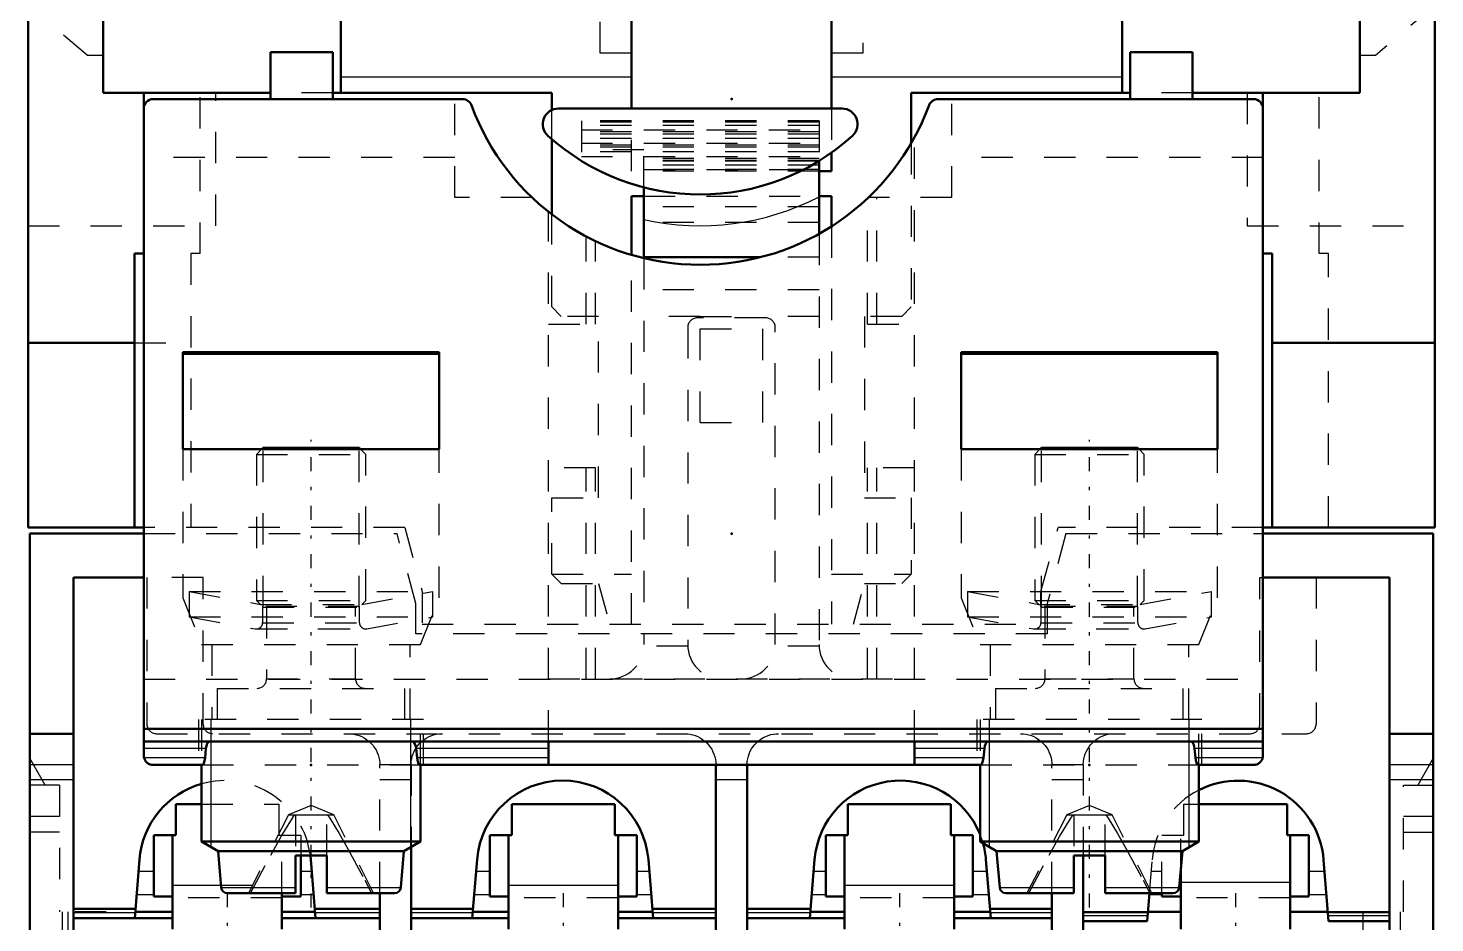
# Model space of a CAD drawing. Header units: millimetres. Extents: x -22.5 to 22.5, y -71.5 to 5.5.
# Drawn here: x -22.5 to 22.5, y -50.8 to -22.18 of the extents above; entities that cross this region are included whole.
import ezdxf

# ---------------------------------------------------------------- set-up
doc = ezdxf.new("R2010")
doc.units = ezdxf.units.MM
doc.linetypes.add('Center', pattern=[1.5, 0.45, -0.5, 0.05, -0.5])
doc.linetypes.add('Dashed', pattern=[2, 1, -1])
for name, color, linetype, lineweight in [('2d ConnectionPoints', 7, 'Continuous', 50), ('AM_0', 7, 'Continuous', 50), ('AM_4', 3, 'Continuous', 25), ('AM_5', 3, 'Continuous', 25), ('AM_7', 7, 'Center', 25), ('AM_9', 6, 'Dashed', 25)]:
    doc.layers.add(name, color=color, linetype=linetype, lineweight=lineweight)

# ---------------------------------------------------------------- blocks, each defined once
blk = doc.blocks.new('1_abb_NF_7_1_0_in_5caqi2djo3h3klgu4cbqgl9la________4')
at = {"layer": 'AM_0'}
for p, q in [((-14.986, -35.6), (-15.036, -35.65)), ((-14.986, -35.6), (-11.915, -35.6)), ((-11.864, -35.65), (-11.915, -35.6)), ((-16.95, -45.75), (-16.95, -48.2)), ((-9.95, -48.2), (-9.95, -45.75)), ((-16.95, -48.2), (-16.423, -48.504)), ((-16.95, -48.2), (-9.95, -48.2)), ((-16.423, -48.504), (-16.321, -49.667)), ((-16.423, -48.504), (-10.477, -48.504)), ((-10.579, -49.667), (-10.477, -48.504)), ((-10.477, -48.504), (-9.95, -48.2)), ((-13.95, -48.65), (-13.95, -49.85)), ((-12.95, -48.65), (-13.95, -48.65)), ((-12.95, -49.85), (-12.95, -48.65)), ((-16.122, -49.85), (-13.95, -49.85)), ((-12.95, -49.85), (-10.778, -49.85))]:
    blk.add_line(p, q, dxfattribs=at)
for centre, start, end in [((-16.122, -49.65), 185, 270), ((-10.778, -49.65), 270, 355)]:
    blk.add_arc(centre, 0.2, start, end, dxfattribs=at)
at = {"layer": 'AM_4'}
for p, q in [((-16.321, -49.667), (-13.95, -49.667)), ((-12.95, -49.667), (-10.579, -49.667))]:
    blk.add_line(p, q, dxfattribs=at)
at = {"layer": 'AM_5'}
for p, q in [((-14.986, -35.65), (-14.986, -35.6)), ((-11.915, -35.65), (-11.915, -35.6)), ((-16.643, -48.377), (-16.643, -45)), ((-10.257, -48.377), (-10.257, -45))]:
    blk.add_line(p, q, dxfattribs=at)
at = {"layer": 'AM_5', "linetype": 'Dashed'}
for p, q in [((-14.986, -40.7), (-14.986, -35.65)), ((-11.915, -40.7), (-11.915, -35.65)), ((-16.643, -45), (-16.643, -44.3)), ((-10.257, -45), (-10.257, -44.3))]:
    blk.add_line(p, q, dxfattribs=at)
at = {"layer": 'AM_7'}
blk.add_line((-13.45, -50.307), (-13.45, -35.345), dxfattribs=at)
at = {"layer": 'AM_9'}
for p, q in [((-15.036, -35.65), (-15.2, -35.815)), ((-15.2, -35.815), (-11.7, -35.815)), ((-15.2, -35.815), (-15.2, -40.486)), ((-11.7, -35.815), (-11.864, -35.65)), ((-11.7, -40.486), (-11.7, -35.815)), ((-17.35, -40.2), (-15.072, -40.613)), ((-17.35, -40.2), (-9.55, -40.2)), ((-17.35, -40.2), (-17.35, -41.013)), ((-15.2, -40.486), (-11.7, -40.486)), ((-15.2, -40.486), (-15.072, -40.613)), ((-11.828, -40.613), (-9.55, -40.2)), ((-11.828, -40.613), (-11.7, -40.486)), ((-9.55, -41.013), (-9.55, -40.2)), ((-15.072, -40.613), (-11.828, -40.613)), ((-15, -40.685), (-15, -41.2)), ((-15, -40.685), (-14.986, -40.7)), ((-11.9, -40.685), (-15, -40.685)), ((-14.986, -40.7), (-11.915, -40.7)), ((-14.875, -40.7), (-14.875, -43)), ((-12.025, -43), (-12.025, -40.7)), ((-11.915, -40.7), (-11.9, -40.685)), ((-11.9, -41.2), (-11.9, -40.685)), ((-17.35, -41.013), (-15.236, -41.397)), ((-17.35, -41.013), (-9.55, -41.013)), ((-15.236, -41.397), (-11.664, -41.397)), ((-15.2, -41.4), (-11.7, -41.4)), ((-15, -41.2), (-11.9, -41.2)), ((-11.664, -41.397), (-9.55, -41.013)), ((-14.875, -43), (-12.025, -43)), ((-16.45, -43.3), (-10.45, -43.3)), ((-16.45, -43.3), (-16.45, -44.3)), ((-10.45, -44.3), (-10.45, -43.3)), ((-16.95, -44.3), (-16.95, -45.75)), ((-9.95, -45.75), (-9.95, -44.3)), ((-13.45, -47.05), (-14.175, -47.35)), ((-12.725, -47.35), (-13.45, -47.05)), ((-14.175, -47.35), (-15.45, -49.85)), ((-14.175, -47.35), (-13.975, -47.35)), ((-13.975, -47.35), (-13.95, -47.343)), ((-13.95, -47.343), (-13.95, -48.65)), ((-13.95, -47.35), (-12.95, -47.35)), ((-12.95, -47.343), (-12.925, -47.35)), ((-12.95, -48.65), (-12.95, -47.343)), ((-12.925, -47.35), (-12.725, -47.35)), ((-11.45, -49.85), (-12.725, -47.35))]:
    blk.add_line(p, q, dxfattribs=at)
for points in [[(-15.387, -49.85), (-14.738, -48.637), (-14.403, -48.036), (-14.043, -47.449), (-13.975, -47.35)], [(-12.925, -47.35), (-12.852, -47.456), (-12.553, -47.94), (-12.273, -48.435), (-11.731, -49.438), (-11.513, -49.85)]]:
    blk.add_lwpolyline(points, dxfattribs=at)
for centre, radius, start, end in [((-15.2, -41.2), 0.2, 259.7135, 0), ((-11.7, -41.2), 0.2, 180, 280.2865), ((-15.175, -43), 0.3, 270, 360), ((-11.725, -43), 0.3, 180, 270)]:
    blk.add_arc(centre, radius, start, end, dxfattribs=at)
blk = doc.blocks.new('2_abb_NF_7_2_0_in_5caqi2djo3h3klgu4cbqgl9la________4')
at = {"layer": 'AM_0'}
for p, q in [((9.915, -35.6), (9.865, -35.65)), ((9.915, -35.6), (12.986, -35.6)), ((13.036, -35.65), (12.986, -35.6)), ((7.95, -45.75), (7.95, -48.2)), ((14.95, -48.2), (14.95, -45.75)), ((7.95, -48.2), (14.95, -48.2)), ((7.95, -48.2), (8.477, -48.504)), ((8.477, -48.504), (8.579, -49.667)), ((8.477, -48.504), (14.423, -48.504)), ((14.321, -49.667), (14.423, -48.504)), ((14.423, -48.504), (14.95, -48.2)), ((10.95, -48.65), (10.95, -49.85)), ((11.95, -48.65), (10.95, -48.65)), ((11.95, -49.85), (11.95, -48.65)), ((8.778, -49.85), (10.95, -49.85)), ((11.95, -49.85), (14.122, -49.85))]:
    blk.add_line(p, q, dxfattribs=at)
for centre, start, end in [((8.778, -49.65), 185, 270), ((14.122, -49.65), 270, 355)]:
    blk.add_arc(centre, 0.2, start, end, dxfattribs=at)
at = {"layer": 'AM_4'}
for p, q in [((8.579, -49.667), (10.95, -49.667)), ((11.95, -49.667), (14.321, -49.667))]:
    blk.add_line(p, q, dxfattribs=at)
at = {"layer": 'AM_5'}
for p, q in [((9.915, -35.65), (9.915, -35.6)), ((12.986, -35.65), (12.986, -35.6)), ((8.256, -48.377), (8.256, -45)), ((14.643, -48.377), (14.643, -45))]:
    blk.add_line(p, q, dxfattribs=at)
at = {"layer": 'AM_5', "linetype": 'Dashed'}
for p, q in [((9.915, -40.7), (9.915, -35.65)), ((12.986, -40.7), (12.986, -35.65)), ((8.256, -45), (8.256, -44.3)), ((14.643, -45), (14.643, -44.3))]:
    blk.add_line(p, q, dxfattribs=at)
at = {"layer": 'AM_7'}
blk.add_line((11.45, -50.307), (11.45, -35.345), dxfattribs=at)
at = {"layer": 'AM_9'}
for p, q in [((9.865, -35.65), (9.7, -35.815)), ((9.7, -35.815), (9.7, -40.486)), ((9.7, -35.815), (13.2, -35.815)), ((13.2, -35.815), (13.036, -35.65)), ((13.2, -40.486), (13.2, -35.815)), ((7.55, -40.2), (7.55, -41.013)), ((7.55, -40.2), (15.35, -40.2)), ((7.55, -40.2), (9.828, -40.613)), ((9.7, -40.486), (13.2, -40.486)), ((9.7, -40.486), (9.828, -40.613)), ((13.072, -40.613), (15.35, -40.2)), ((13.072, -40.613), (13.2, -40.486)), ((15.35, -41.013), (15.35, -40.2)), ((9.828, -40.613), (13.072, -40.613)), ((9.9, -40.685), (9.915, -40.7)), ((9.9, -40.685), (9.9, -41.2)), ((13, -40.685), (9.9, -40.685)), ((9.915, -40.7), (12.986, -40.7)), ((10.025, -40.7), (10.025, -43)), ((12.875, -43), (12.875, -40.7)), ((12.986, -40.7), (13, -40.685)), ((13, -41.2), (13, -40.685)), ((7.55, -41.013), (9.664, -41.397)), ((7.55, -41.013), (15.35, -41.013)), ((9.664, -41.397), (13.236, -41.397)), ((9.7, -41.4), (13.2, -41.4)), ((9.9, -41.2), (13, -41.2)), ((13.236, -41.397), (15.35, -41.013)), ((10.025, -43), (12.875, -43)), ((8.45, -43.3), (14.45, -43.3)), ((8.45, -43.3), (8.45, -44.3)), ((14.45, -44.3), (14.45, -43.3)), ((7.95, -44.3), (7.95, -45.75)), ((14.95, -45.75), (14.95, -44.3)), ((11.45, -47.05), (10.725, -47.35)), ((12.175, -47.35), (11.45, -47.05)), ((10.725, -47.35), (9.45, -49.85)), ((10.725, -47.35), (10.925, -47.35)), ((10.925, -47.35), (10.95, -47.343)), ((10.95, -47.343), (10.95, -48.65)), ((10.95, -47.35), (11.95, -47.35)), ((11.95, -47.343), (11.975, -47.35)), ((11.95, -48.65), (11.95, -47.343)), ((11.975, -47.35), (12.175, -47.35)), ((13.45, -49.85), (12.175, -47.35))]:
    blk.add_line(p, q, dxfattribs=at)
for points in [[(9.513, -49.85), (10.162, -48.637), (10.497, -48.036), (10.857, -47.449), (10.925, -47.35)], [(11.975, -47.35), (12.048, -47.456), (12.347, -47.94), (12.627, -48.435), (13.169, -49.438), (13.387, -49.85)]]:
    blk.add_lwpolyline(points, dxfattribs=at)
for centre, radius, start, end in [((9.7, -41.2), 0.2, 259.7135, 0), ((13.2, -41.2), 0.2, 180, 280.2865), ((9.725, -43), 0.3, 270, 360), ((13.175, -43), 0.3, 180, 270)]:
    blk.add_arc(centre, radius, start, end, dxfattribs=at)
blk = doc.blocks.new('3_abb_NF_2_3_0_in_5caqi2djo3h3klgu4cbqgl9la________4')
at = {"layer": 'AM_0'}
for p, q in [((-12.75, -22.95), (-14.75, -22.95)), ((-14.75, -22.95), (-14.75, -24.45)), ((-12.75, -24.45), (-12.75, -22.95)), ((12.75, -22.95), (12.75, -24.45)), ((14.75, -22.95), (12.75, -22.95)), ((14.75, -22.95), (14.75, -24.45)), ((-18.8, -24.75), (-18.8, -45.45)), ((-8.601, -24.45), (-18.5, -24.45)), ((3.535, -24.75), (-5.535, -24.75)), ((16.7, -24.45), (6.601, -24.45)), ((17, -45.45), (17, -24.75)), ((2.8, -26.424), (2.8, -28.762)), ((-2.8, -29.539), (-2.8, -27.273)), ((0.928, -29.508), (-2.8, -29.508)), ((-17.55, -32.55), (-17.55, -35.65)), ((-9.35, -32.55), (-17.55, -32.55)), ((-9.35, -32.6), (-17.55, -32.6)), ((-9.35, -35.65), (-9.35, -32.55)), ((7.35, -32.55), (7.35, -35.65)), ((15.55, -32.55), (7.35, -32.55)), ((15.55, -32.6), (7.35, -32.6)), ((15.55, -35.65), (15.55, -32.55)), ((-17.55, -35.65), (-9.35, -35.65)), ((7.35, -35.65), (15.55, -35.65)), ((-18.8, -44.598), (17, -44.598)), ((17, -45), (-18.8, -45)), ((-5.85, -45), (-5.85, -45.75)), ((5.85, -45.75), (5.85, -45)), ((-16.841, -45.527), (-16.811, -45.223)), ((-10.089, -45.223), (-10.059, -45.527)), ((8.059, -45.527), (8.089, -45.223)), ((14.811, -45.223), (14.841, -45.527)), ((-16.931, -45.75), (-18.5, -45.75)), ((7.969, -45.75), (-9.969, -45.75)), ((16.7, -45.75), (14.931, -45.75))]:
    blk.add_line(p, q, dxfattribs=at)
for points in [[(-16.811, -45.223), (-16.795, -45.134), (-16.769, -45.064), (-16.732, -45.018), (-16.685, -45)], [(-10.215, -45), (-10.166, -45.019), (-10.125, -45.077), (-10.098, -45.162), (-10.089, -45.223)], [(8.089, -45.223), (8.105, -45.134), (8.131, -45.064), (8.168, -45.018), (8.215, -45)], [(14.685, -45), (14.734, -45.019), (14.775, -45.077), (14.802, -45.162), (14.811, -45.223)], [(-18.8, -45.45), (-18.799, -45.476), (-18.795, -45.502), (-18.79, -45.527)], [(16.99, -45.527), (16.995, -45.502), (16.999, -45.476), (17, -45.45)], [(-18.5, -45.75), (-18.526, -45.749), (-18.552, -45.745), (-18.578, -45.74), (-18.603, -45.732), (-18.627, -45.722), (-18.65, -45.71), (-18.672, -45.696), (-18.693, -45.68), (-18.712, -45.662), (-18.73, -45.643), (-18.746, -45.622), (-18.76, -45.6), (-18.772, -45.577), (-18.782, -45.553), (-18.79, -45.528), (-18.79, -45.527)], [(-16.841, -45.527), (-16.855, -45.618), (-16.877, -45.688), (-16.905, -45.735), (-16.931, -45.75)], [(-9.969, -45.75), (-9.998, -45.732), (-10.026, -45.68), (-10.049, -45.599), (-10.059, -45.527)], [(8.059, -45.527), (8.045, -45.618), (8.023, -45.688), (7.995, -45.735), (7.969, -45.75)], [(14.931, -45.75), (14.902, -45.732), (14.874, -45.68), (14.851, -45.599), (14.841, -45.527)], [(16.99, -45.527), (16.982, -45.552), (16.972, -45.576), (16.96, -45.6), (16.946, -45.622), (16.93, -45.643), (16.912, -45.662), (16.893, -45.68), (16.872, -45.696), (16.85, -45.71), (16.827, -45.722), (16.803, -45.732), (16.778, -45.74), (16.752, -45.745), (16.726, -45.749), (16.7, -45.75), (16.7, -45.75)]]:
    blk.add_lwpolyline(points, dxfattribs=at)
for centre, radius, start, end in [((-18.5, -24.75), 0.3, 90, 180), ((-8.601, -24.75), 0.3, 20.2233, 90), ((-1, -21.95), 7.8, 200.2233, 339.7767), ((-5.535, -25.25), 0.5, 90, 227.7946), ((3.535, -25.25), 0.5, 312.2054, 90), ((6.601, -24.75), 0.3, 90, 159.7767), ((16.7, -24.75), 0.3, 0, 90), ((-1, -20.25), 7.25, 227.7946, 312.2054)]:
    blk.add_arc(centre, radius, start, end, dxfattribs=at)
at = {"layer": 'AM_4'}
for p, q in [((-16.811, -45.223), (-18.8, -45.223)), ((-5.85, -45.223), (-10.089, -45.223)), ((8.089, -45.223), (5.85, -45.223)), ((17, -45.223), (14.811, -45.223)), ((-16.841, -45.527), (-18.79, -45.527)), ((-5.85, -45.527), (-10.059, -45.527)), ((8.059, -45.527), (5.85, -45.527)), ((16.99, -45.527), (14.841, -45.527))]:
    blk.add_line(p, q, dxfattribs=at)
blk.add_arc((-1, -20.25), 8.25, 257.3977, 297.4262, dxfattribs=at)
at = {"layer": 'AM_9'}
for p, q in [((-8.85, -27.6), (-8.85, -24.45)), ((7.05, -27.6), (7.05, -24.45)), ((2.8, -25.147), (-4.803, -25.147)), ((-4.803, -25.147), (-4.803, -26.422)), ((2.8, -25.185), (-4.803, -25.185)), ((2.8, -25.147), (2.8, -26.424)), ((2.8, -25.291), (-4.803, -25.291)), ((-4.803, -25.435), (2.8, -25.435)), ((2.8, -25.502), (-4.803, -25.502)), ((2.8, -25.569), (-4.803, -25.569)), ((2.8, -25.714), (-4.803, -25.714)), ((-4.803, -25.858), (2.8, -25.858)), ((2.8, -25.925), (-4.803, -25.925)), ((2.8, -25.992), (-4.803, -25.992)), ((-2.8, -26.073), (-4.803, -26.073)), ((-2.8, -27.273), (-2.8, -26.073)), ((5.85, -45), (5.85, -25.681)), ((-8.85, -26.316), (-18.8, -26.316)), ((2.8, -26.136), (-4.803, -26.136)), ((-4.803, -26.281), (2.8, -26.281)), ((2.8, -26.348), (-2.8, -26.348)), ((2.8, -26.415), (-2.8, -26.415)), ((2.8, -26.438), (-2.8, -26.438)), ((17, -26.316), (7.05, -26.316)), ((2.8, -26.559), (-2.8, -26.559)), ((-2.8, -26.703), (2.8, -26.703)), ((2.8, -26.705), (-2.8, -26.705)), ((-6.377, -27.6), (-8.85, -27.6)), ((2.8, -27.9), (-2.8, -27.9)), ((4.35, -31.65), (4.35, -27.626)), ((7.05, -27.6), (4.377, -27.6)), ((4.65, -31.65), (4.65, -27.6)), ((-5.85, -45), (-5.85, -28.059)), ((2.8, -28.4), (-2.8, -28.4)), ((2.8, -28.762), (2.8, -41.9)), ((-4.65, -31.65), (-4.65, -28.843)), ((-4.35, -31.65), (-4.35, -28.994)), ((-2.8, -29.539), (-2.8, -41.9)), ((2.8, -29.508), (0.928, -29.508)), ((2.8, -30.547), (-2.8, -30.547)), ((-1, -31.4), (-2.8, -31.4)), ((1.1, -31.45), (-1.1, -31.45)), ((2.8, -31.4), (1, -31.4)), ((-5.85, -31.65), (-4.35, -31.65)), ((-1.4, -31.75), (-1.4, -41.9)), ((1.4, -41.9), (1.4, -31.75)), ((4.35, -31.65), (5.85, -31.65)), ((-17.55, -35.65), (-17.55, -40.4)), ((-9.35, -40.4), (-9.35, -35.65)), ((7.35, -35.65), (7.35, -40.4)), ((15.55, -40.4), (15.55, -35.65)), ((-4.35, -36.25), (-5.85, -36.25)), ((-4.65, -43), (-4.65, -36.25)), ((-4.35, -43), (-4.35, -36.25)), ((4.35, -43), (4.35, -36.25)), ((5.85, -36.25), (4.35, -36.25)), ((4.65, -43), (4.65, -36.25)), ((-17.55, -40.4), (-16.95, -41.9)), ((-9.95, -41.9), (-9.35, -40.4)), ((7.35, -40.4), (7.95, -41.9)), ((14.95, -41.9), (15.55, -40.4)), ((-16.95, -41.9), (-9.95, -41.9)), ((-16.626, -41.9), (-16.626, -44.3)), ((-10.274, -44.3), (-10.274, -41.9)), ((-1.399, -41.952), (-2.801, -41.952)), ((2.801, -41.952), (1.399, -41.952)), ((7.95, -41.9), (14.95, -41.9)), ((8.274, -41.9), (8.274, -44.3)), ((14.626, -44.3), (14.626, -41.9)), ((-18.8, -43.003), (17, -43.003)), ((-5.85, -43), (5.85, -43)), ((-9.85, -44.3), (-17.05, -44.3)), ((-17.05, -44.3), (-17.05, -45.75)), ((-9.85, -45.75), (-9.85, -44.3)), ((15.05, -44.3), (7.85, -44.3)), ((7.85, -44.3), (7.85, -45.75)), ((15.05, -45.75), (15.05, -44.3)), ((-16.931, -45.75), (-9.969, -45.75)), ((7.969, -45.75), (14.931, -45.75))]:
    blk.add_line(p, q, dxfattribs=at)
for centre, radius, start, end in [((-1.1, -31.75), 0.3, 90, 180), ((1.1, -31.75), 0.3, 0, 90), ((-3.9, -41.9), 1.1, 270, 360), ((-0.3, -41.9), 1.1, 180, 270), ((0.3, -41.9), 1.1, 270, 360), ((3.9, -41.9), 1.1, 180, 270)]:
    blk.add_arc(centre, radius, start, end, dxfattribs=at)
blk = doc.blocks.new('8_abb_NF_2_2_0_in_5caqi2djo3h3klgu4cbqgl9la________4')
at = {"layer": 'AM_0'}
for p, q in [((-22.45, -38.35), (-18.8, -38.35)), ((-22.45, -64.991), (-22.45, -38.35)), ((17, -38.35), (22.45, -38.35)), ((22.45, -38.35), (22.45, -64.991)), ((-21.05, -39.75), (-18.8, -39.75)), ((-21.05, -39.75), (-21.05, -63.164)), ((17, -39.75), (21.05, -39.75)), ((21.05, -63.164), (21.05, -39.75)), ((-22.45, -44.75), (-21.05, -44.75)), ((21.05, -44.75), (22.45, -44.75)), ((-0.5, -65.04), (-0.5, -45.75)), ((0.5, -45.75), (0.5, -65.04)), ((-17.78, -47), (-16.95, -47)), ((-17.78, -48), (-17.78, -47)), ((-7.03, -47), (-3.73, -47)), ((-7.03, -48), (-7.03, -47)), ((-3.73, -47), (-3.73, -48)), ((3.72, -48), (3.72, -47)), ((3.72, -47), (7.02, -47)), ((7.02, -47), (7.02, -48)), ((14.95, -47), (17.77, -47)), ((17.77, -47), (17.77, -48)), ((-18.48, -49.955), (-18.48, -48)), ((-18.48, -48), (-17.78, -48)), ((-17.88, -51), (-17.88, -48)), ((-7.73, -49.955), (-7.73, -48)), ((-7.73, -48), (-7.03, -48)), ((-7.13, -51), (-7.13, -48)), ((-3.73, -48), (-3.03, -48)), ((-3.63, -51), (-3.63, -48)), ((-3.03, -48), (-3.03, -49.955)), ((3.02, -49.955), (3.02, -48)), ((3.02, -48), (3.72, -48)), ((3.62, -51), (3.62, -48)), ((7.02, -48), (7.72, -48)), ((7.12, -51), (7.12, -48)), ((7.72, -48), (7.72, -49.955)), ((17.77, -48), (18.47, -48)), ((17.87, -51), (17.87, -48)), ((18.47, -48), (18.47, -49.955)), ((-10.25, -48.373), (-10.25, -64.651)), ((-19.092, -50.65), (-18.941, -48.779)), ((-13.78, -48.65), (-13.78, -49.955)), ((-13.459, -48.779), (-13.308, -50.65)), ((-8.292, -50.65), (-8.141, -48.779)), ((-2.659, -48.779), (-2.508, -50.65)), ((2.508, -50.65), (2.659, -48.779)), ((8.141, -48.779), (8.292, -50.65)), ((11.25, -48.65), (11.25, -64.35)), ((18.941, -48.781), (19.1, -50.75)), ((14.37, -51), (14.37, -49.11)), ((-14.38, -51), (-14.38, -49.85)), ((-11.25, -64.35), (-11.25, -49.85)), ((10.25, -64.651), (10.25, -49.85)), ((13.3, -50.75), (13.373, -49.85)), ((13.77, -49.955), (13.77, -49.85)), ((-21.05, -50.355), (-19.068, -50.355)), ((-18.48, -49.955), (-17.88, -49.955)), ((-14.38, -49.955), (-13.78, -49.955)), ((-13.332, -50.355), (-11.25, -50.355)), ((-10.25, -50.355), (-8.268, -50.355)), ((-7.73, -49.955), (-7.13, -49.955)), ((-3.63, -49.955), (-3.03, -49.955)), ((-2.532, -50.355), (-0.5, -50.355)), ((0.5, -50.355), (2.532, -50.355)), ((3.02, -49.955), (3.62, -49.955)), ((7.12, -49.955), (7.72, -49.955)), ((8.268, -50.355), (10.25, -50.355)), ((13.77, -49.955), (14.37, -49.955)), ((17.87, -49.955), (18.47, -49.955)), ((-21.05, -50.65), (-17.88, -50.65)), ((-19.076, -50.45), (-17.88, -50.45)), ((-14.38, -50.45), (-13.324, -50.45)), ((-14.38, -50.65), (-11.25, -50.65)), ((-10.25, -50.65), (-7.13, -50.65)), ((-8.276, -50.45), (-7.13, -50.45)), ((-3.63, -50.45), (-2.524, -50.45)), ((-3.63, -50.65), (-0.5, -50.65)), ((0.5, -50.65), (3.62, -50.65)), ((2.524, -50.45), (3.62, -50.45)), ((7.12, -50.45), (8.276, -50.45)), ((7.12, -50.65), (10.25, -50.65)), ((11.25, -50.455), (13.324, -50.455)), ((11.25, -50.75), (13.3, -50.75)), ((13.324, -50.45), (14.37, -50.45)), ((17.87, -50.45), (19.076, -50.45)), ((19.076, -50.455), (21.05, -50.455)), ((21.05, -50.75), (19.1, -50.75))]:
    blk.add_line(p, q, dxfattribs=at)
for centre, start, end in [((-5.4, -49), 4.6137, 175.3863), ((5.4, -49), 21.9864, 175.3863), ((16.2, -49.002), 4.6137, 117.0357), ((-16.2, -49), 105.8266, 175.3863), ((5.4, -49), 4.6137, 15.6968), ((-16.2, -49), 4.6137, 7.312)]:
    blk.add_arc(centre, 2.75, start, end, dxfattribs=at)
at = {"layer": 'AM_4'}
for p, q in [((-22.45, -45.73), (-21.05, -45.73)), ((21.05, -45.73), (22.45, -45.73)), ((-21.05, -46.23), (-22.45, -46.23)), ((0.5, -46.23), (-0.5, -46.23)), ((22.45, -46.23), (21.05, -46.23)), ((-18.971, -49.15), (-18.48, -49.15)), ((-13.78, -49.15), (-13.429, -49.15)), ((-8.171, -49.15), (-7.73, -49.15)), ((-3.03, -49.15), (-2.629, -49.15)), ((2.629, -49.15), (3.02, -49.15)), ((7.72, -49.15), (8.171, -49.15)), ((14.37, -49.5), (17.87, -49.5)), ((18.47, -49.15), (18.971, -49.15)), ((-19.031, -49.893), (-18.48, -49.893)), ((-17.88, -49.6), (-16.327, -49.6)), ((-13.78, -49.893), (-13.369, -49.893)), ((-8.231, -49.893), (-7.73, -49.893)), ((-7.13, -49.6), (-3.63, -49.6)), ((-3.03, -49.893), (-2.569, -49.893)), ((2.569, -49.893), (3.02, -49.893)), ((3.62, -49.6), (7.12, -49.6)), ((7.72, -49.893), (8.231, -49.893)), ((13.369, -49.893), (13.77, -49.893)), ((18.47, -49.893), (19.031, -49.893)), ((-21.05, -50.466), (-19.077, -50.466)), ((-13.323, -50.466), (-11.25, -50.466)), ((-10.25, -50.466), (-8.277, -50.466)), ((-2.523, -50.466), (-0.5, -50.466)), ((0.5, -50.466), (2.523, -50.466)), ((8.277, -50.466), (10.25, -50.466)), ((11.25, -50.566), (13.315, -50.566)), ((19.085, -50.566), (21.05, -50.566))]:
    blk.add_line(p, q, dxfattribs=at)
at = {"layer": 'AM_7'}
for p, q in [((-16.13, -49.85), (-16.13, -53.15)), ((-5.38, -49.85), (-5.38, -53.15)), ((5.37, -49.85), (5.37, -53.15)), ((16.12, -49.85), (16.12, -53.15))]:
    blk.add_line(p, q, dxfattribs=at)
at = {"layer": 'AM_9'}
for p, q in [((-18.8, -38.35), (-10.7, -38.35)), ((-10.1, -40.589), (-10.7, -38.35)), ((10.7, -38.35), (10.1, -40.589)), ((10.7, -38.35), (17, -38.35)), ((-16.9, -39.75), (-18.8, -39.75)), ((-18.7, -39.75), (-18.7, -44.45)), ((-16.9, -44.45), (-16.9, -39.75)), ((16.9, -44.45), (16.9, -39.75)), ((16.9, -39.75), (17, -39.75)), ((18.7, -39.75), (18.7, -44.45)), ((-10.1, -41.55), (-10.1, -40.589)), ((10.1, -40.589), (10.1, -41.55)), ((10.1, -41.55), (-10.1, -41.55)), ((-18.4, -44.75), (18.4, -44.75)), ((-9.95, -45.036), (-9.911, -45)), ((-21.95, -46.4), (-22.45, -45.534)), ((-11.25, -45.73), (-10.25, -45.73)), ((-11.25, -49.85), (-11.25, -45.73)), ((-10.25, -45.73), (-10.25, -48.373)), ((-0.5, -45.75), (-0.5, -45.73)), ((-0.5, -45.73), (0.5, -45.73)), ((0.5, -45.73), (0.5, -45.75)), ((10.25, -45.73), (11.25, -45.73)), ((10.25, -49.85), (10.25, -45.73)), ((11.25, -45.73), (11.25, -48.65)), ((22.45, -45.534), (21.95, -46.4)), ((-10.25, -46.23), (-11.25, -46.23)), ((11.25, -46.23), (10.25, -46.23)), ((-21.5, -46.4), (-22.45, -46.4)), ((-21.5, -46.4), (-21.5, -50.45)), ((21.5, -46.4), (22.45, -46.4)), ((21.5, -50.45), (21.5, -46.4)), ((-16.95, -47), (-14.48, -47)), ((-14.48, -47), (-14.48, -48)), ((14.47, -47), (14.95, -47)), ((14.47, -48), (14.47, -47)), ((-21.5, -47.4), (-22.45, -47.4)), ((22.45, -47.4), (21.5, -47.4)), ((-21.5, -47.9), (-22.45, -47.9)), ((-14.48, -48), (-13.78, -48)), ((-14.38, -49.85), (-14.38, -48)), ((-13.78, -48), (-13.78, -48.65)), ((13.77, -49.85), (13.77, -48)), ((13.77, -48), (14.47, -48)), ((14.37, -49.11), (14.37, -48)), ((21.5, -47.9), (22.45, -47.9)), ((13.373, -49.85), (13.459, -48.781)), ((13.429, -49.15), (13.77, -49.15)), ((-16.327, -49.6), (-14.38, -49.6)), ((-14.38, -50), (-17.88, -50)), ((-3.63, -50), (-7.13, -50)), ((7.12, -50), (3.62, -50)), ((17.87, -50), (14.37, -50)), ((-20, -50.45), (-21.5, -50.45)), ((-21.4, -59.3), (-21.4, -50.45)), ((-21.225, -50.45), (-21.225, -56.375)), ((-21.1, -58.25), (-21.1, -50.45)), ((-20.3, -58.25), (-20.3, -50.45)), ((-20.2, -52.1), (-20.2, -50.45)), ((-20, -56.25), (-20, -50.45)), ((20, -58.25), (20, -50.45)), ((20, -50.45), (21.5, -50.45)), ((20.2, -50.45), (20.2, -52.1)), ((21.1, -58.25), (21.1, -50.45)), ((21.225, -56.375), (21.225, -50.45)), ((21.4, -59.3), (21.4, -50.45))]:
    blk.add_line(p, q, dxfattribs=at)
for points in [[(-12.25, -44.75), (-12.163, -44.754), (-12.076, -44.765), (-11.991, -44.784), (-11.908, -44.81), (-11.827, -44.844), (-11.75, -44.884), (-11.676, -44.931), (-11.607, -44.984), (-11.589, -45)], [(-11.589, -45), (-11.526, -45.061), (-11.468, -45.126), (-11.417, -45.197), (-11.372, -45.271), (-11.334, -45.35), (-11.302, -45.431), (-11.278, -45.515), (-11.261, -45.601), (-11.252, -45.687), (-11.25, -45.73)], [(-9.911, -45), (-9.844, -44.945), (-9.771, -44.897), (-9.695, -44.854), (-9.615, -44.819), (-9.533, -44.791), (-9.448, -44.77), (-9.362, -44.756), (-9.275, -44.75), (-9.25, -44.75)], [(-1.5, -44.75), (-1.413, -44.754), (-1.326, -44.765), (-1.241, -44.784), (-1.158, -44.81), (-1.077, -44.844), (-1, -44.884), (-0.926, -44.931), (-0.857, -44.984), (-0.793, -45.043), (-0.734, -45.107), (-0.681, -45.176), (-0.634, -45.25), (-0.594, -45.327), (-0.56, -45.408), (-0.534, -45.491), (-0.515, -45.576), (-0.504, -45.663), (-0.5, -45.73)], [(0.5, -45.73), (0.506, -45.643), (0.519, -45.557), (0.539, -45.472), (0.567, -45.39), (0.602, -45.31), (0.644, -45.233), (0.692, -45.16), (0.747, -45.092), (0.807, -45.029), (0.872, -44.971), (0.943, -44.92), (1.017, -44.874), (1.095, -44.836), (1.176, -44.804), (1.26, -44.779), (1.346, -44.762), (1.432, -44.752), (1.5, -44.75)], [(9.25, -44.75), (9.337, -44.754), (9.424, -44.765), (9.509, -44.784), (9.592, -44.81), (9.673, -44.844), (9.75, -44.884), (9.824, -44.931), (9.893, -44.984), (9.911, -45)], [(9.911, -45), (9.974, -45.061), (10.032, -45.126), (10.083, -45.197), (10.128, -45.271), (10.166, -45.35), (10.198, -45.431), (10.222, -45.515), (10.239, -45.601), (10.248, -45.687), (10.25, -45.73)], [(11.25, -45.73), (11.256, -45.643), (11.269, -45.557), (11.289, -45.472), (11.317, -45.39), (11.352, -45.31), (11.394, -45.233), (11.442, -45.16), (11.497, -45.092), (11.557, -45.029), (11.589, -45)], [(11.589, -45), (11.656, -44.945), (11.729, -44.897), (11.805, -44.854), (11.885, -44.819), (11.967, -44.791), (12.052, -44.77), (12.138, -44.756), (12.225, -44.75), (12.25, -44.75)], [(-10.25, -45.73), (-10.244, -45.643), (-10.231, -45.557), (-10.211, -45.472), (-10.183, -45.39), (-10.148, -45.31), (-10.106, -45.233), (-10.093, -45.212)], [(-10.093, -45.212), (-10.043, -45.14), (-9.987, -45.074), (-9.95, -45.036)]]:
    blk.add_lwpolyline(points, dxfattribs=at)
for centre, radius, start, end in [((-18.4, -44.45), 0.3, 180, 270), ((-16.6, -44.45), 0.3, 180, 270), ((16.6, -44.45), 0.3, 270, 360), ((18.4, -44.45), 0.3, 270, 0), ((-12.25, -45.75), 1, 0, 1.1239), ((-9.25, -45.75), 1, 178.8761, 180), ((-1.5, -45.75), 1, 360, 1.1239), ((1.5, -45.75), 1, 178.8761, 180), ((9.25, -45.75), 1, 360, 1.1239), ((12.25, -45.75), 1, 178.8761, 180), ((-16.2, -49), 2.75, 7.312, 105.8266), ((16.2, -49.002), 2.75, 117.0357, 175.3863), ((5.4, -49), 2.75, 15.6968, 21.9864)]:
    blk.add_arc(centre, radius, start, end, dxfattribs=at)
blk = doc.blocks.new('9_abb_NF_2_1_0_in_5caqi2djo3h3klgu4cbqgl9la________4')
at = {"layer": 'AM_0'}
for p, q in [((-22.5, -38.15), (-22.5, 5.5)), ((22.5, -38.15), (22.5, 5.5)), ((-12.5, -24.25), (-12.5, -1)), ((12.5, -1), (12.5, -24.25)), ((-3.2, -24.75), (-3.2, -20.443)), ((3.2, -20.443), (3.2, -24.75)), ((-20.1, -24.25), (-20.1, -21.05)), ((20.1, -21.05), (20.1, -24.25)), ((-14.75, -24.25), (-20.1, -24.25)), ((-18.8, -24.25), (-18.8, -24.75)), ((-5.75, -24.25), (-12.75, -24.25)), ((-5.75, -24.799), (-5.75, -24.25)), ((12.75, -24.25), (5.75, -24.25)), ((5.75, -24.25), (5.75, -25.859)), ((20.1, -24.25), (14.75, -24.25)), ((17, -24.75), (17, -24.25)), ((-5.75, -28.137), (-5.75, -25.727)), ((3.2, -26.16), (3.2, -26.75)), ((3.2, -26.75), (2.8, -26.75)), ((-3.2, -29.433), (-3.2, -27.55)), ((-3.2, -27.55), (-2.8, -27.55)), ((2.8, -27.55), (3.2, -27.55)), ((3.2, -27.55), (3.2, -28.523)), ((-19.1, -29.392), (-19.1, -38.15)), ((-18.8, -29.392), (-19.1, -29.392)), ((17.3, -29.392), (17, -29.392)), ((17.3, -38.15), (17.3, -29.392)), ((-22.5, -32.25), (-19.1, -32.25)), ((17.3, -32.25), (22.5, -32.25)), ((-18.8, -38.15), (-22.5, -38.15)), ((22.5, -38.15), (17, -38.15))]:
    blk.add_line(p, q, dxfattribs=at)
at = {"layer": 'AM_4'}
for p, q in [((-12.5, -23.741), (-3.2, -23.741)), ((3.2, -23.741), (12.5, -23.741))]:
    blk.add_line(p, q, dxfattribs=at)
at = {"layer": 'AM_9'}
for p, q in [((-4.2, -22.981), (-4.2, -20.65)), ((4.2, -20.65), (4.2, -22.981)), ((-20.6, -23.05), (-22.5, -21.456)), ((22.5, -21.456), (20.6, -23.05)), ((-20.1, -23.05), (-20.6, -23.05)), ((-3.2, -22.981), (-4.2, -22.981)), ((4.2, -22.981), (3.2, -22.981)), ((20.6, -23.05), (20.1, -23.05)), ((-17, -29.392), (-17, -24.25)), ((-16.5, -28.5), (-16.5, -24.25)), ((-12.75, -24.25), (-14.75, -24.25)), ((14.75, -24.25), (12.75, -24.25)), ((16.5, -24.25), (16.5, -28.5)), ((18.8, -29.392), (18.8, -24.25)), ((-3.2, -26.75), (-3.2, -24.75)), ((3.2, -24.75), (3.2, -26.16)), ((-5.75, -25.727), (-5.75, -24.799)), ((5.75, -25.859), (5.75, -31.1)), ((2.8, -26.75), (-3.2, -26.75)), ((-2.8, -27.55), (2.8, -27.55)), ((-5.75, -31.1), (-5.75, -28.137)), ((-22.5, -28.5), (-16.5, -28.5)), ((3.2, -28.523), (3.2, -41.25)), ((16.5, -28.5), (22.5, -28.5)), ((-17.3, -29.392), (-17.3, -38.15)), ((-17, -29.392), (-17.3, -29.392)), ((-3.2, -41.25), (-3.2, -29.433)), ((19.1, -29.392), (18.8, -29.392)), ((19.1, -38.15), (19.1, -29.392)), ((-5.45, -31.4), (-5.75, -31.1)), ((-4.25, -31.4), (-5.45, -31.4)), ((-4.25, -37.2), (-4.25, -31.4)), ((-1, -34.8), (-1, -31.4)), ((-1, -31.4), (1, -31.4)), ((1, -34.8), (1, -31.4)), ((4.25, -31.4), (4.25, -37.2)), ((5.45, -31.4), (4.25, -31.4)), ((5.75, -31.1), (5.45, -31.4)), ((-1, -31.8), (1, -31.8)), ((-19.1, -32.25), (-17.3, -32.25)), ((-1, -34.8), (1, -34.8)), ((-5.75, -37.2), (-4.25, -37.2)), ((-5.75, -39.65), (-5.75, -37.2)), ((4.25, -37.2), (5.75, -37.2)), ((5.75, -37.2), (5.75, -39.65)), ((-10.45, -38.15), (-18.8, -38.15)), ((-10.45, -38.15), (-9.9, -40.203)), ((9.9, -40.203), (10.45, -38.15)), ((17, -38.15), (10.45, -38.15)), ((-5.75, -39.65), (-5.45, -39.95)), ((-5.75, -39.65), (-3.2, -39.65)), ((-5.45, -39.95), (-4.25, -39.95)), ((-4.25, -39.95), (-3.902, -41.25)), ((3.2, -39.65), (5.75, -39.65)), ((3.902, -41.25), (4.25, -39.95)), ((4.25, -39.95), (5.45, -39.95)), ((5.45, -39.95), (5.75, -39.65)), ((-9.9, -40.203), (-9.9, -41.25)), ((9.9, -40.685), (9.9, -40.203)), ((-9.9, -41.25), (9.9, -41.25)), ((9.9, -41.25), (9.9, -41.2))]:
    blk.add_line(p, q, dxfattribs=at)

msp = doc.modelspace()

# ---------------------------------------------------------------- linework, layer by layer
at = {"layer": '2d ConnectionPoints'}
for p in [(0, -24.45), (0, -24.45), (0, -38.35), (-13.45, -45.75), (11.45, -45.75), (11.45, -48.504)]:
    msp.add_point(p, dxfattribs=at)

# ---------------------------------------------------------------- block references
for name in ['9_abb_NF_2_1_0_in_5caqi2djo3h3klgu4cbqgl9la________4', '3_abb_NF_2_3_0_in_5caqi2djo3h3klgu4cbqgl9la________4', '1_abb_NF_7_1_0_in_5caqi2djo3h3klgu4cbqgl9la________4', '2_abb_NF_7_2_0_in_5caqi2djo3h3klgu4cbqgl9la________4', '8_abb_NF_2_2_0_in_5caqi2djo3h3klgu4cbqgl9la________4']:
    msp.add_blockref(name, (0, 0))

doc.saveas('drawing.dxf')
